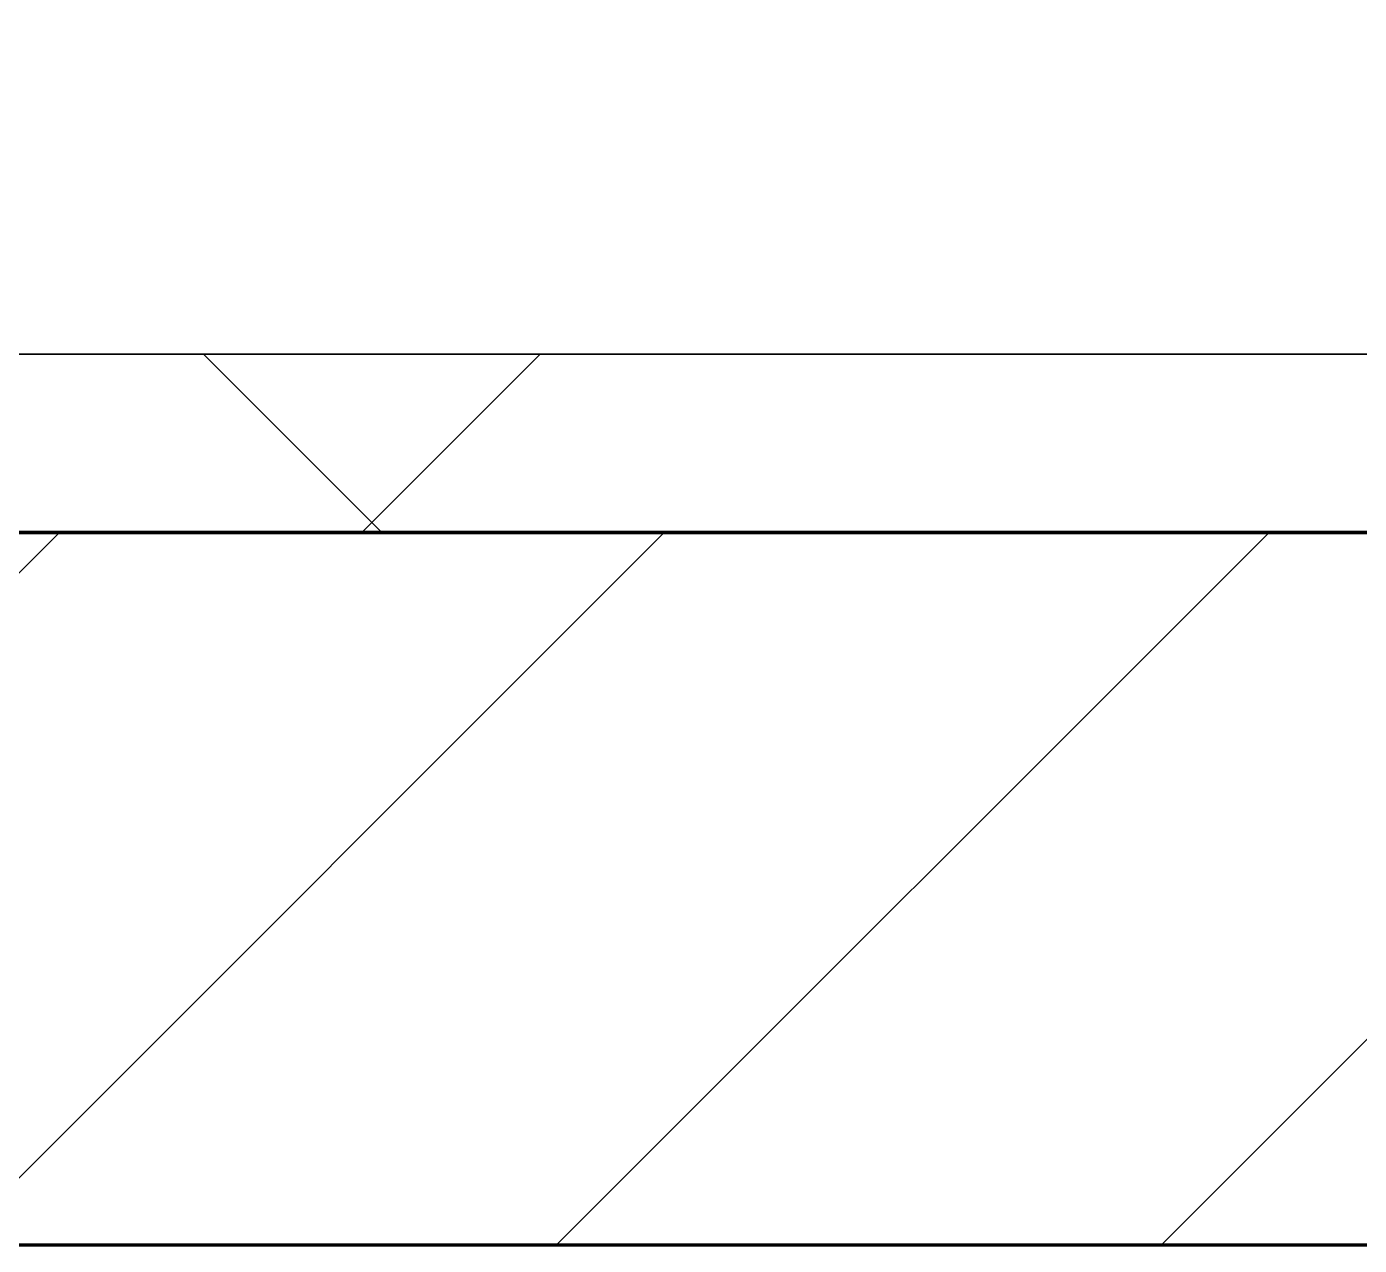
# Model space of a CAD drawing. Header units: millimetres. Extents: x -794334 to -714814, y -17806 to 22403.
# Drawn here: x -765469 to -765095.1, y -4021 to -3679.1 of the extents above; entities that cross this region are included whole.
import ezdxf
from ezdxf.xclip import XClip

# ---------------------------------------------------------------- set-up
doc = ezdxf.new("R2010")
doc.units = ezdxf.units.MM
doc.header["$XCLIPFRAME"] = 0
for name, color, linetype, lineweight in [('A-GLAZ-CURT', 2, 'Continuous', 9), ('A-WALL', 5, 'Continuous', 35), ('A-WALL-FNSH', 2, 'Continuous', 35), ('A-WALL-PATT', 1, 'Continuous', 35), ('WALL-E', 2, 'Continuous', 35)]:
    doc.layers.add(name, color=color, linetype=linetype, lineweight=lineweight)
doc.layers.add('A11_ALU.SOLID SHEET', color=2, linetype='Continuous')

# ---------------------------------------------------------------- blocks, each defined once
blk = doc.blocks.new('PPLS-PP19_Custom Tile Pattern - Custom Tile Pattern-V139-4252-01 ENLARGED CONCOURSE LEVEL - REFLECTED CEILING PLAN - SHEET 3')
at = {"layer": 'A-GLAZ-CURT'}
for p, q in [((-300, 0), (300, 0)), ((300, 0), (-300, 0)), ((195.99, 0), (213.31, 0)), ((213.31, 0), (195.99, 0)), ((230.06, 0), (300, 0)), ((-300, -50), (300, -50)), ((300, -50), (-300, -50))]:
    blk.add_line(p, q, dxfattribs=at)
for points, knots in [([(300, 0), (286.53, 0), (254.22, 0), (207.11, 0), (177.41, 0), (159.34, 0), (158.33, 0), (158.3, 0)], [-285.253232, -285.253232, -285.253232, -285.253232, -244.693688, -187.987675, -143.776725, -129.632772, -123.352749, -123.352749, -123.352749, -123.352749]), ([(159.07, 0), (159.13, 0), (160.84, 0), (165.21, 0), (174.15, 0), (185.98, 0), (208.82, 0), (219.42, 0), (230.06, 0)], [-115.643202, -115.643202, -115.643202, -115.643202, -114.681583, -87.660824, -65.295536, -41.623857, -24.459831, 0, 0, 0, 0]), ([(171.51, 0), (176.48, 0), (193.23, 0), (201.73, 0), (208.81, 0), (213.9, 0), (241.96, 0), (266.73, 0), (281.71, 0), (291.71, 0), (296.52, 0), (297.86, 0), (298.09, 0)], [-7971.819559, -7971.819559, -7971.819559, -7971.819559, -7784.112253, -7606.717214, -7289.299508, -7042.621073, -6582.165592, -6068.460911, -5766.029927, -5566.724884, -5280.360606, -5199.253518, -5199.253518, -5199.253518, -5199.253518]), ([(172.07, 0), (177.66, 0), (187.87, 0), (201.08, 0), (207.47, 0), (213.96, 0), (215.11, 0)], [-255.364076, -255.364076, -255.364076, -255.364076, -237.955587, -223.92608, -215.862851, -208.75215, -208.75215, -208.75215, -208.75215]), ([(215.22, 0), (214.62, 0), (210.55, 0), (203.98, 0), (189.29, 0), (178.8, 0), (174.78, 0)], [-203.825446, -203.825446, -203.825446, -203.825446, -198.527383, -184.406837, -162.427601, -148.856299, -148.856299, -148.856299, -148.856299]), ([(247.1, 0), (246.76, 0), (245.04, 0), (238.34, 0), (226.56, 0), (221.1, 0), (200.27, 0), (183.54, 0), (176.14, 0), (174.89, 0)], [-9649.085549, -9649.085549, -9649.085549, -9649.085549, -9581.591397, -9406.094246, -9221.510254, -9016.44624, -8717.832359, -8253.978395, -8180.166612, -8180.166612, -8180.166612, -8180.166612]), ([(300, 0), (288.22, 0), (262, 0), (230.43, 0), (219.94, 0), (219.02, 0)], [-12528.858583, -12528.858583, -12528.858583, -12528.858583, -11905.454923, -11162.864862, -10856.732305, -10856.732305, -10856.732305, -10856.732305]), ([(219.9, 0), (220.86, 0), (227.84, 0), (242.06, 0), (246.54, 0), (246.96, 0)], [-10670.940496, -10670.940496, -10670.940496, -10670.940496, -10511.382485, -9925.173265, -9834.877357, -9834.877357, -9834.877357, -9834.877357]), ([(284.76, 0), (284.76, 0), (285.09, 0), (287.47, 0), (293.59, 0), (297.76, 0), (300, 0)], [-4110.630118, -4110.630118, -4110.630118, -4110.630118, -4053.389046, -3959.664717, -3862.421465, -3746.95702, -3746.95702, -3746.95702, -3746.95702]), ([(297.38, 0), (295.84, 0), (291.62, 0), (285.38, 0), (284.87, 0)], [-4803.172655, -4803.172655, -4803.172655, -4803.172655, -4358.271401, -4143.037883, -4143.037883, -4143.037883, -4143.037883])]:
    blk.add_open_spline(points, degree=3, knots=knots, dxfattribs=at)
blk = doc.blocks.new('PPLS-PP19_Custom Tile Pattern - Custom Tile Pattern-V140-4252-01 ENLARGED CONCOURSE LEVEL - REFLECTED CEILING PLAN - SHEET 3')
at = {"layer": 'A-GLAZ-CURT'}
for p, q in [((-300, 0), (300, 0)), ((300, 0), (-300, 0)), ((-293.07, 0), (-289.47, 0)), ((-289.47, 0), (-293.07, 0)), ((-289.41, 0), (-275.75, 0)), ((-275.75, 0), (-289.41, 0)), ((-222.32, 0), (-205, 0)), ((-205, 0), (-222.32, 0)), ((-300, -50), (300, -50)), ((300, -50), (-300, -50))]:
    blk.add_line(p, q, dxfattribs=at)
at = {"layer": 'A-GLAZ-CURT', "flags": 128}
for points in [[(-300, 0), (-291.56, 0), (-283.3, 0), (-275.2, 0), (-267.26, 0), (-259.45, 0), (-251.77, 0), (-244.2, 0), (-236.74, 0), (-229.36, 0), (-222.06, 0), (-214.83, 0), (-207.71, 0), (-200.76, 0), (-194.02, 0), (-187.54, 0), (-181.38, 0), (-175.58, 0), (-170.25, 0), (-165.64, 0), (-162.01, 0), (-159.53, 0), (-157.46, 0), (-154.52, 0)], [(-125.17, 0), (-128.55, 0), (-134.16, 0), (-140.03, 0), (-145.5, 0), (-150.63, 0), (-155.53, 0), (-160.27, 0), (-164.95, 0), (-169.65, 0), (-174.47, 0), (-179.49, 0), (-184.81, 0), (-190.44, 0), (-196.37, 0), (-202.58, 0), (-209.04, 0), (-215.73, 0), (-222.63, 0), (-229.72, 0), (-236.97, 0), (-244.39, 0), (-251.96, 0), (-259.67, 0), (-267.51, 0), (-275.48, 0), (-283.55, 0), (-291.73, 0), (-300, 0)], [(-153.86, 0), (-149.42, 0), (-141.84, 0), (-132.81, 0), (-126.08, 0)]]:
    blk.add_lwpolyline(points, dxfattribs=at)
at = {"layer": 'A-GLAZ-CURT'}
for points, knots in [([(-300, 0), (-284.65, 0), (-236.57, 0), (-174.61, 0), (-129.95, 0), (-110.8, 0), (-99.5, 0), (-91.46, 0)], [-5323.127839, -5323.127839, -5323.127839, -5323.127839, -4502.809032, -2700.551212, -1002.059161, -460.363443, 0, 0, 0, 0]), ([(-153.71, 0), (-171.96, 0), (-211.25, 0), (-259.42, 0), (-287.23, 0), (-289.02, 0)], [-16608.084221, -16608.084221, -16608.084221, -16608.084221, -15131.813646, -13729.592194, -13633.654804, -13633.654804, -13633.654804, -13633.654804]), ([(-153.74, 0), (-155.46, 0), (-160.55, 0), (-174.02, 0), (-185.59, 0), (-209.77, 0), (-232.01, 0), (-255.22, 0), (-262.59, 0), (-264.9, 0), (-265.4, 0)], [-2390.795538, -2390.795538, -2390.795538, -2390.795538, -2237.412286, -2029.680487, -1755.085331, -1400.429864, -858.079193, -543.655514, -208.940337, 0, 0, 0, 0]), ([(-258.6, 0), (-257.91, 0), (-254.26, 0), (-241.25, 0), (-225.99, 0), (-213.1, 0), (-200.2, 0), (-185.8, 0), (-171.77, 0), (-158.7, 0), (-157.22, 0)], [-5722.54675, -5722.54675, -5722.54675, -5722.54675, -5657.471696, -5413.335975, -5017.494783, -4832.723979, -4666.091899, -4349.945572, -4000.813434, -3840.635403, -3840.635403, -3840.635403, -3840.635403]), ([(-133.82, 0), (-135.51, 0), (-137.8, 0), (-149.31, 0), (-162.01, 0), (-177.91, 0), (-199.46, 0), (-216.65, 0), (-231.26, 0), (-233.46, 0), (-234, 0)], [-2731.647847, -2731.647847, -2731.647847, -2731.647847, -2418.507304, -2308.929706, -2113.765672, -1763.376603, -1422.553702, -978.033455, -846.069444, -682.911962, -682.911962, -682.911962, -682.911962]), ([(-233.49, 0), (-233.44, 0), (-232.38, 0), (-230.74, 0), (-225.3, 0), (-223.63, 0)], [-455.274641, -455.274641, -455.274641, -455.274641, -440.605512, -119.536984, 0, 0, 0, 0]), ([(-223.63, 0), (-219.39, 0), (-206.17, 0), (-188.58, 0), (-169.02, 0), (-152.12, 0), (-136.84, 0), (-127.33, 0), (-124.19, 0), (-123.43, 0), (-123.28, 0)], [-5463.295695, -5463.295695, -5463.295695, -5463.295695, -5161.076232, -4739.070012, -4465.409639, -4149.119819, -3839.893365, -3647.167523, -3488.92562, -3439.852845, -3439.852845, -3439.852845, -3439.852845]), ([(-137.88, 0), (-140.56, 0), (-147.66, 0), (-147.68, 0), (-152.75, 0), (-153.71, 0)], [-3187.727384, -3187.727384, -3187.727384, -3187.727384, -2919.378265, -2477.344047, -2391.646424, -2391.646424, -2391.646424, -2391.646424]), ([(-86.78, 0), (-99.82, 0), (-121.2, 0), (-146.51, 0), (-152.67, 0)], [-18766.980307, -18766.980307, -18766.980307, -18766.980307, -17136.203329, -16636.165947, -16636.165947, -16636.165947, -16636.165947]), ([(-152.35, 0), (-151.03, 0), (-147.71, 0), (-143.57, 0), (-138.62, 0)], [-3494.978217, -3494.978217, -3494.978217, -3494.978217, -3371.022232, -3227.460399, -3227.460399, -3227.460399, -3227.460399]), ([(-118.78, 0), (-121.86, 0), (-126.28, 0), (-136.96, 0), (-147.46, 0), (-150.03, 0), (-150.57, 0)], [-5938.474035, -5938.474035, -5938.474035, -5938.474035, -5700.061948, -5508.838257, -5298.784692, -5196.16478, -5196.16478, -5196.16478, -5196.16478]), ([(-150.34, 0), (-150.07, 0), (-147.75, 0), (-142.6, 0), (-127.26, 0), (-107.3, 0), (-90.42, 0), (-75.26, 0), (-68.41, 0), (-65.12, 0), (-63.63, 0)], [-4948.728362, -4948.728362, -4948.728362, -4948.728362, -4883.323924, -4440.880425, -4054.690705, -3793.097032, -3402.597032, -3144.956779, -3050.982048, -2969.237017, -2969.237017, -2969.237017, -2969.237017]), ([(-26.75, 0), (-27.82, 0), (-36.18, 0), (-53.55, 0), (-78.2, 0), (-110.94, 0), (-130.52, 0), (-147.74, 0), (-149.07, 0)], [-8718.362214, -8718.362214, -8718.362214, -8718.362214, -8532.293389, -8073.216054, -7508.296369, -7004.680444, -6449.282163, -6277.220794, -6277.220794, -6277.220794, -6277.220794]), ([(-148.23, 0), (-146.94, 0), (-140.15, 0), (-137.28, 0), (-133.93, 0), (-128.78, 0), (-126.5, 0)], [-6162.058746, -6162.058746, -6162.058746, -6162.058746, -6017.569127, -5560.701257, -5364.112219, -5231.017328, -5231.017328, -5231.017328, -5231.017328]), ([(-86.16, 0), (-91.37, 0), (-104.13, 0), (-122.65, 0), (-139.03, 0), (-146.11, 0), (-146.95, 0)], [-1681.3698, -1681.3698, -1681.3698, -1681.3698, -1374.161226, -945.742622, -741.901385, -489.130243, -489.130243, -489.130243, -489.130243]), ([(-146.69, 0), (-146.59, 0), (-145.49, 0), (-135.69, 0), (-128.29, 0), (-125.15, 0)], [-420.34245, -420.34245, -420.34245, -420.34245, -406.956646, -290.263673, 0, 0, 0, 0]), ([(-127.41, 0), (-131.63, 0), (-133.16, 0), (-134.09, 0), (-134.15, 0)], [-8540.990293, -8540.990293, -8540.990293, -8540.990293, -8266.114998, -8246.473386, -8246.473386, -8246.473386, -8246.473386]), ([(-134.15, 0), (-133.32, 0), (-130.31, 0), (-117.33, 0), (-97.52, 0), (-87.92, 0), (-85.81, 0)], [-7657.439573, -7657.439573, -7657.439573, -7657.439573, -7293.749979, -6839.55839, -6236.997189, -6055.44164, -6055.44164, -6055.44164, -6055.44164]), ([(-120.13, 0), (-120.14, 0), (-120.24, 0), (-121.3, 0), (-129.25, 0), (-133.82, 0)], [-2933.992132, -2933.992132, -2933.992132, -2933.992132, -2920.575025, -2840.280255, -2731.647847, -2731.647847, -2731.647847, -2731.647847]), ([(-113.43, 0), (-113.44, 0), (-113.96, 0), (-119.73, 0), (-125.43, 0), (-127.03, 0), (-127.41, 0)], [-328.499627, -328.499627, -328.499627, -328.499627, -282.672656, -98.539552, -24.539552, 0, 0, 0, 0]), ([(-126.5, 0), (-122.44, 0), (-108.71, 0), (-95.51, 0), (-86.62, 0), (-85.83, 0)], [-5231.017328, -5231.017328, -5231.017328, -5231.017328, -4994.692869, -4542.524482, -4498.449517, -4498.449517, -4498.449517, -4498.449517]), ([(-125.15, 0), (-124.93, 0), (-121.96, 0), (-113.01, 0), (-98.9, 0), (-85.29, 0), (-71.67, 0), (-65.93, 0), (-65.07, 0)], [-3362.7396, -3362.7396, -3362.7396, -3362.7396, -3342.215224, -3074.362186, -2902.289527, -2605.247022, -2322.099534, -2241.8264, -2241.8264, -2241.8264, -2241.8264]), ([(-122.08, 0), (-122.01, 0), (-121.69, 0), (-121.2, 0), (-120.88, 0)], [-3136.336417, -3136.336417, -3136.336417, -3136.336417, -3110.304437, -3035.164275, -3035.164275, -3035.164275, -3035.164275]), ([(-85.83, 0), (-92.81, 0), (-102.23, 0), (-114.02, 0), (-117.28, 0), (-118.78, 0)], [-601.183248, -601.183248, -601.183248, -601.183248, -229.489605, -116.330425, 0, 0, 0, 0]), ([(-117.74, 0), (-117.19, 0), (-114.78, 0), (-113.43, 0), (-113.43, 0)], [-821.249067, -821.249067, -821.249067, -821.249067, -394.672656, -330.879064, -330.879064, -330.879064, -330.879064]), ([(-85.84, 0), (-94.42, 0), (-108.04, 0), (-116.56, 0), (-117.56, 0)], [-2135.247573, -2135.247573, -2135.247573, -2135.247573, -1433.981041, -985.49888, -985.49888, -985.49888, -985.49888]), ([(-115.82, 0), (-114.96, 0), (-110.41, 0), (-96.78, 0), (-71.33, 0), (-42.53, 0), (-12.78, 0), (4.23, 0), (9.64, 0), (10.14, 0), (10.18, 0)], [-5724.064692, -5724.064692, -5724.064692, -5724.064692, -5430.283136, -5103.229623, -4799.173296, -4065.652676, -3589.737505, -3285.047089, -3066.359526, -3044.715262, -3044.715262, -3044.715262, -3044.715262]), ([(-85.91, 0), (-89.43, 0), (-98.37, 0), (-112.01, 0), (-114.94, 0), (-115.63, 0)], [-974.308884, -974.308884, -974.308884, -974.308884, -789.402658, -501.969187, -243.577221, -243.577221, -243.577221, -243.577221]), ([(-91.46, 0), (-90.09, 0), (-88.3, 0), (-86.44, 0), (-86.09, 0)], [-19832.387487, -19832.387487, -19832.387487, -19832.387487, -19753.885894, -19735.532288, -19735.532288, -19735.532288, -19735.532288]), ([(-85.84, 0), (-82.17, 0), (-77.06, 0), (-72.73, 0), (-72.64, 0), (-72.64, 0)], [-19731.247149, -19731.247149, -19731.247149, -19731.247149, -19541.04734, -19478.625389, -19471.062469, -19471.062469, -19471.062469, -19471.062469]), ([(-36.62, 0), (-36.62, 0), (-40.35, 0), (-44.32, 0), (-58.97, 0), (-76.45, 0), (-85.13, 0), (-85.84, 0)], [-4069.478503, -4069.478503, -4069.478503, -4069.478503, -3858.647035, -3538.256648, -2842.901703, -2193.204658, -2135.396477, -2135.396477, -2135.396477, -2135.396477]), ([(-63.96, 0), (-64.13, 0), (-72.39, 0), (-80.42, 0), (-85.84, 0)], [-2171.769325, -2171.769325, -2171.769325, -2171.769325, -2007.031671, -1687.712479, -1687.712479, -1687.712479, -1687.712479]), ([(-18.17, 0), (-21.02, 0), (-28.43, 0), (-40, 0), (-56.24, 0), (-72, 0), (-81.4, 0), (-85.84, 0)], [-2313.983599, -2313.983599, -2313.983599, -2313.983599, -2125.455881, -1792.521578, -1466.981642, -1208.454564, -975.504845, -975.504845, -975.504845, -975.504845]), ([(-72.93, 0), (-75.51, 0), (-79.9, 0), (-84.82, 0), (-85.83, 0)], [-19442.345229, -19442.345229, -19442.345229, -19442.345229, -18935.241197, -18806.911948, -18806.911948, -18806.911948, -18806.911948]), ([(-85.19, 0), (-81.48, 0), (-72.19, 0), (-62.74, 0), (-60.36, 0), (-59.97, 0)], [-6037.596586, -6037.596586, -6037.596586, -6037.596586, -5713.340575, -5140.470607, -5006.787413, -5006.787413, -5006.787413, -5006.787413]), ([(-85.05, 0), (-76.57, 0), (-62.9, 0), (-54.4, 0), (-48.53, 0), (-30.79, 0), (-18.03, 0), (8.61, 0), (15.02, 0), (22.91, 0), (31, 0), (39.04, 0), (51.19, 0), (58.74, 0), (61.34, 0), (61.45, 0)], [-4483.729138, -4483.729138, -4483.729138, -4483.729138, -4008.285538, -3689.699207, -3546.54457, -3315.260113, -2864.387349, -2439.246196, -2084.094819, -1956.422387, -1818.904206, -1645.594513, -1443.202566, -1228.752106, -1120.932285, -1120.932285, -1120.932285, -1120.932285]), ([(-36.33, 0), (-36.43, 0), (-37.27, 0), (-45.02, 0), (-46.13, 0), (-60.59, 0), (-74.4, 0), (-82.57, 0), (-84.85, 0)], [-1855.773136, -1855.773136, -1855.773136, -1855.773136, -1810.870157, -1672.078046, -1405.135169, -1060.00838, -740.068933, -618.591045, -618.591045, -618.591045, -618.591045]), ([(-29.03, 0), (-33.97, 0), (-43.74, 0), (-56.37, 0), (-71.66, 0), (-77.83, 0), (-82.66, 0), (-83.28, 0), (-83.28, 0)], [-2680.714891, -2680.714891, -2680.714891, -2680.714891, -2413.671296, -2161.752162, -2006.592567, -1646.621388, -1424.436217, -1393.971743, -1393.971743, -1393.971743, -1393.971743]), ([(-83.28, 0), (-83.28, 0), (-82.91, 0), (-76.14, 0), (-62.97, 0), (-48.14, 0), (-36.49, 0), (-33.57, 0), (-29.94, 0), (-28.57, 0)], [-1393.4169, -1393.4169, -1393.4169, -1393.4169, -1353.722004, -1274.333717, -1073.56893, -651.549973, -296.515819, -83.513472, 0, 0, 0, 0]), ([(-66.39, 0), (-66.39, 0), (-63.63, 0), (-53.63, 0), (-34.42, 0), (-29.82, 0), (-29.19, 0)], [-2493.31794, -2493.31794, -2493.31794, -2493.31794, -2315.303971, -1809.437387, -963.711516, -666.19313, -666.19313, -666.19313, -666.19313]), ([(31.18, 0), (25.97, 0), (11.99, 0), (-16.92, 0), (-47.42, 0), (-65.77, 0), (-66.37, 0), (-66.38, 0)], [-4496.803627, -4496.803627, -4496.803627, -4496.803627, -4222.080604, -3745.412743, -2981.410125, -2542.574734, -2498.224237, -2498.224237, -2498.224237, -2498.224237]), ([(-63.63, 0), (-61.49, 0), (-57.39, 0), (-54.49, 0), (-45.2, 0), (-40.79, 0), (-40.46, 0), (-40.44, 0)], [-2969.237017, -2969.237017, -2969.237017, -2969.237017, -2851.217951, -2734.127174, -2474.780881, -2410.990208, -2350.645972, -2350.645972, -2350.645972, -2350.645972]), ([(-58.83, 0), (-58.37, 0), (-57.29, 0), (-54.23, 0), (-46.33, 0), (-42.62, 0), (-41.76, 0)], [-4859.52896, -4859.52896, -4859.52896, -4859.52896, -4680.891996, -4469.85053, -4321.566175, -4270.495146, -4270.495146, -4270.495146, -4270.495146]), ([(-51.83, 0), (-51.83, 0), (-51.78, 0), (-47.4, 0), (-46.01, 0), (-40.22, 0), (-36.78, 0)], [-632.814994, -632.814994, -632.814994, -632.814994, -627.965721, -508.377888, -260.442412, 0, 0, 0, 0]), ([(49.92, 0), (44.96, 0), (35.89, 0), (24.07, 0), (12.82, 0), (-2.9, 0), (-20.62, 0), (-32.81, 0), (-44.85, 0), (-51.43, 0), (-51.79, 0)], [-2573.790067, -2573.790067, -2573.790067, -2573.790067, -2313.748533, -2106.613311, -1925.670641, -1617.263037, -1290.787923, -1039.307308, -819.71621, -644.910881, -644.910881, -644.910881, -644.910881]), ([(-41.76, 0), (-39.9, 0), (-37.72, 0), (-36.92, 0), (-36.77, 0)], [-4270.495146, -4270.495146, -4270.495146, -4270.495146, -4161.040818, -4106.245333, -4106.245333, -4106.245333, -4106.245333]), ([(-36.78, 0), (-32.43, 0), (-19.22, 0), (8.83, 0), (43.36, 0), (70.92, 0), (82.12, 0), (83.66, 0)], [-6191.144455, -6191.144455, -6191.144455, -6191.144455, -5862.463379, -5340.621928, -4573.028122, -4094.177415, -3869.465285, -3869.465285, -3869.465285, -3869.465285]), ([(-36.29, 0), (-36.29, 0), (-34.66, 0), (-28.88, 0), (-26.95, 0), (-26.54, 0)], [-9150.272121, -9150.272121, -9150.272121, -9150.272121, -9057.163041, -8919.836787, -8834.607043, -8834.607043, -8834.607043, -8834.607043]), ([(30.82, 0), (29.27, 0), (20.14, 0), (3.54, 0), (-16.58, 0), (-34.76, 0), (-36.04, 0)], [-10462.034656, -10462.034656, -10462.034656, -10462.034656, -10363.088938, -9884.23066, -9424.652049, -9182.880979, -9182.880979, -9182.880979, -9182.880979]), ([(-33.34, 0), (-33.34, 0), (-32.93, 0), (-31.16, 0), (-30.52, 0)], [-2415.024266, -2415.024266, -2415.024266, -2415.024266, -2357.633367, -2323.618664, -2323.618664, -2323.618664, -2323.618664]), ([(-18.01, 0), (-18.14, 0), (-23.72, 0), (-30.57, 0), (-31.82, 0), (-32, 0)], [-3001.340775, -3001.340775, -3001.340775, -3001.340775, -2994.501669, -2698.150104, -2614.070998, -2614.070998, -2614.070998, -2614.070998]), ([(-30.76, 0), (-30.73, 0), (-29.99, 0), (-23.47, 0), (-15.75, 0), (-15.19, 0)], [-54176.191683, -54176.191683, -54176.191683, -54176.191683, -54157.274271, -53749.15266, -53717.791567, -53717.791567, -53717.791567, -53717.791567]), ([(-30.52, 0), (-27.11, 0), (-17.83, 0), (5.99, 0), (22.06, 0), (37.44, 0), (45.92, 0), (57.76, 0), (64.47, 0), (72.74, 0), (75.22, 0), (76.03, 0), (76.21, 0)], [-2323.618664, -2323.618664, -2323.618664, -2323.618664, -2142.497158, -1716.209403, -1206.526904, -1089.329421, -901.315459, -753.071572, -495.328968, -421.953223, -334.951786, -290.452333, -290.452333, -290.452333, -290.452333]), ([(-17.94, 0), (-18.32, 0), (-20.91, 0), (-25.97, 0), (-29.52, 0), (-30.21, 0)], [-54850.231833, -54850.231833, -54850.231833, -54850.231833, -54789.006179, -54461.685999, -54290.791712, -54290.791712, -54290.791712, -54290.791712]), ([(-28.98, 0), (-28.66, 0), (-27.39, 0), (-24.45, 0), (-22.56, 0)], [-166.548282, -166.548282, -166.548282, -166.548282, -102.06493, 0, 0, 0, 0]), ([(-28.57, 0), (-26.93, 0), (-22.86, 0), (-19.49, 0), (-17.94, 0)], [-5361.429781, -5361.429781, -5361.429781, -5361.429781, -5261.36855, -5170.719257, -5170.719257, -5170.719257, -5170.719257]), ([(-22.56, 0), (-20.27, 0), (-17.03, 0), (-11.36, 0), (-7.66, 0), (-6.6, 0), (-6.44, 0)], [-56468.192263, -56468.192263, -56468.192263, -56468.192263, -56344.022017, -56303.229861, -56166.290093, -56124.392176, -56124.392176, -56124.392176, -56124.392176]), ([(9.32, 0), (9.08, 0), (7.65, 0), (2.57, 0), (-8.46, 0), (-14.94, 0), (-17.97, 0)], [-2922.926651, -2922.926651, -2922.926651, -2922.926651, -2882.788014, -2720.818881, -2518.50168, -2318.333107, -2318.333107, -2318.333107, -2318.333107]), ([(8.33, 0), (8.19, 0), (7.18, 0), (0.32, 0), (-10.48, 0), (-17.61, 0), (-17.96, 0)], [-3574.286521, -3574.286521, -3574.286521, -3574.286521, -3526.962355, -3285.499107, -2903.012179, -2883.711811, -2883.711811, -2883.711811, -2883.711811]), ([(49.91, 0), (47.13, 0), (38.47, 0), (24.74, 0), (2.8, 0), (-11.87, 0), (-17.96, 0)], [-4250.023757, -4250.023757, -4250.023757, -4250.023757, -4098.545751, -3766.694881, -3333.063701, -3002.235548, -3002.235548, -3002.235548, -3002.235548]), ([(-17.54, 0), (-15.63, 0), (-9.45, 0), (2.08, 0), (13.15, 0), (21.24, 0), (24.62, 0), (24.72, 0), (24.72, 0)], [-5162.858308, -5162.858308, -5162.858308, -5162.858308, -5050.479954, -4785.90057, -4596.498881, -4445.288762, -4384.376941, -4376.041937, -4376.041937, -4376.041937, -4376.041937]), ([(-15.19, 0), (-13.07, 0), (7.48, 0), (31.54, 0), (46.53, 0), (48.88, 0)], [-461.142613, -461.142613, -461.142613, -461.142613, -429.606584, -390.253598, -382.965103, -382.965103, -382.965103, -382.965103])]:
    blk.add_open_spline(points, degree=3, knots=knots, dxfattribs=at)
for points in [[(-289.46, 0), (-292.94, 0), (-296.46, 0), (-300, 0)], [(-39.84, 0), (-39.08, 0), (-38.11, 0), (-37.36, 0)], [(-18.19, 0), (-21.73, 0), (-25.36, 0), (-29.03, 0)], [(-13, 0), (-14.11, 0), (-15.57, 0), (-17.68, 0)]]:
    blk.add_open_spline(points, degree=3, dxfattribs=at)
blk = doc.blocks.new('*U1029')
at = {"layer": 'A-GLAZ-CURT'}
for name, p in [('PPLS-PP19_Custom Tile Pattern - Custom Tile Pattern-V139-4252-01 ENLARGED CONCOURSE LEVEL - REFLECTED CEILING PLAN - SHEET 3', (13202.37, -7350)), ('PPLS-PP19_Custom Tile Pattern - Custom Tile Pattern-V140-4252-01 ENLARGED CONCOURSE LEVEL - REFLECTED CEILING PLAN - SHEET 3', (13802.37, -7350))]:
    blk.add_blockref(name, p, dxfattribs=at)
blk = doc.blocks.new('*U1630')
blk.add_lwpolyline([(22690, -750), (19166.45, -750), (19116.45, -700), (18966.44, -550), (-101025.39, -550), (-101025.39, -6704.96), (-96300, -6704.96), (-96300, -7350), (-94497.63, -7350), (17250, -7350), (17250, -6849.96), (18300, -6849.96), (22690, -6849.96)], close=True)

msp = doc.modelspace()

# ---------------------------------------------------------------- block references
at = {"layer": 'A11_ALU.SOLID SHEET'}
ref = msp.add_blockref('*U1630', (-744681.24, 3579.02), dxfattribs=at)
XClip(ref).set_block_clipping_path([(-45802.4668593339, -9620.0029952967), (23702.8690583039, 10334.9999958097)])

# ---------------------------------------------------------------- next in the draw order: hatches: boundary and pattern name
at = {"layer": 'A-WALL-PATT', "lineweight": 9}
h = msp.add_hatch(dxfattribs=at)
h.set_pattern_fill('FP_5', color=256, style=0, pattern_type=2)
h.set_pattern_definition([(45, (0, 0), (-212.13203, 212.13203), []), (135, (0, 0), (-212.13203, -212.13203), [])])
h.paths.add_polyline_path([(-727630.24, -3820.98), (-727382.37, -3820.98), (-727382.37, -3770.98), (-790483.7, -3770.98), (-790483.7, -3820.98), (-727766, -3820.98)])
h = msp.add_hatch(dxfattribs=at)
h.set_pattern_fill('FP_2', color=256, style=0, pattern_type=2)
h.set_pattern_definition([(45, (0, 0), (-84.852814, 84.852814), [])])
h.paths.add_polyline_path([(-727382.37, -4020.98), (-727382.37, -3820.98), (-790483.7, -3820.98), (-790483.7, -4020.98), (-727494.49, -4020.98)])

# ---------------------------------------------------------------- next in the draw order: linework, layer by layer
at = {"layer": 'A-WALL', "color": 7, "lineweight": 70}
for p, q in [((-765980, -3820.98), (-763580, -3820.98)), ((-763580, -3820.98), (-765980, -3820.98)), ((-763580, -4020.98), (-765980, -4020.98))]:
    msp.add_line(p, q, dxfattribs=at)
at = {"layer": 'A-WALL-FNSH', "color": 250}
msp.add_line((-765980, -3770.98), (-763580, -3770.98), dxfattribs=at)
at = {"layer": 'WALL-E'}
for p, q in [((-727382.37, -4020.98), (-790483.7, -4020.98)), ((-790483.7, -4020.98), (-727382.37, -4020.98))]:
    msp.add_line(p, q, dxfattribs=at)

# ---------------------------------------------------------------- next in the draw order: block references
msp.add_blockref('*U1029', (-778882.37, 3579.02))

doc.saveas('drawing.dxf')
